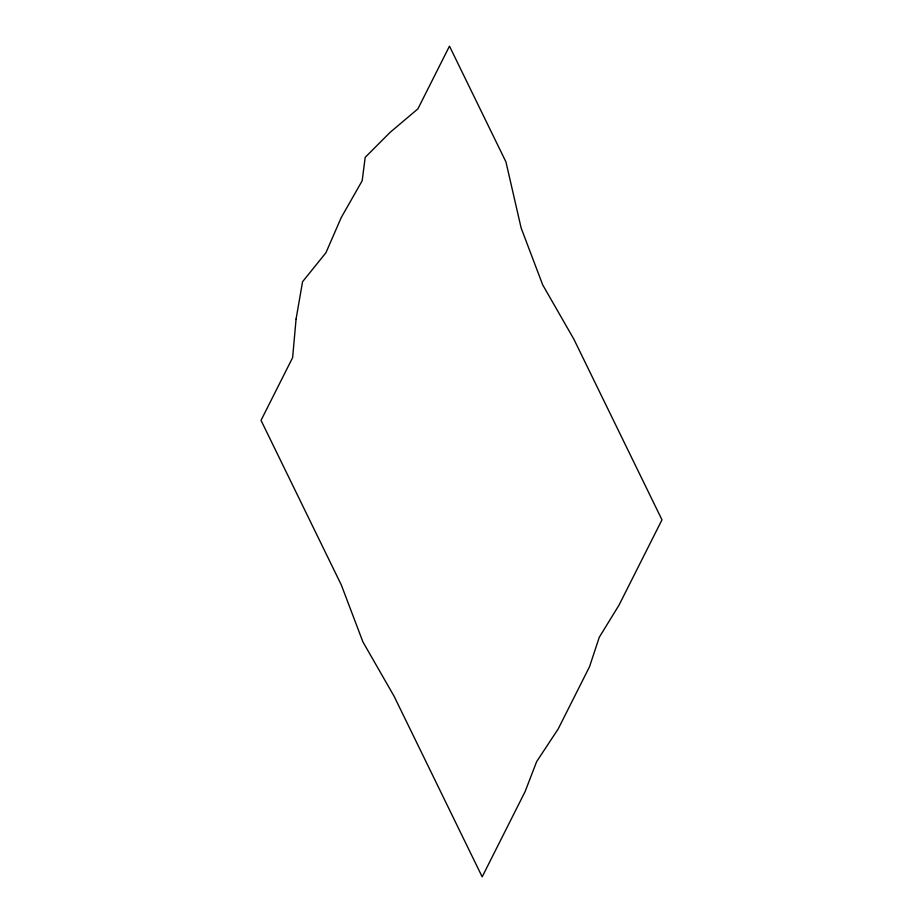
<?xml version="1.0" encoding="UTF-8"?>
<svg xmlns="http://www.w3.org/2000/svg" width="923" height="923" viewBox="0 0 923 923"><rect width="100%" height="100%" fill="white"/><g stroke="black" fill="none" stroke-linecap="round" stroke-linejoin="round"><path stroke-width="1.38" d="M296.087 318.989L292.626 357.628L261.024 420.369L341.337 585.009L362.924 641.912L394.075 696.219L482.175 876.85L525.095 791.622L536.632 761.648L558.184 728.951L589.509 666.764L599.269 637.274L619.056 605.061L661.976 519.834L573.875 339.203L542.712 284.895L521.137 227.993L505.954 161.929L449.478 46.15L417.888 108.891L390.037 132.427L365.196 157.348L362.162 180.793L341.245 217.54L325.923 252.764L302.559 281.723L296.087 318.989"/></g></svg>
